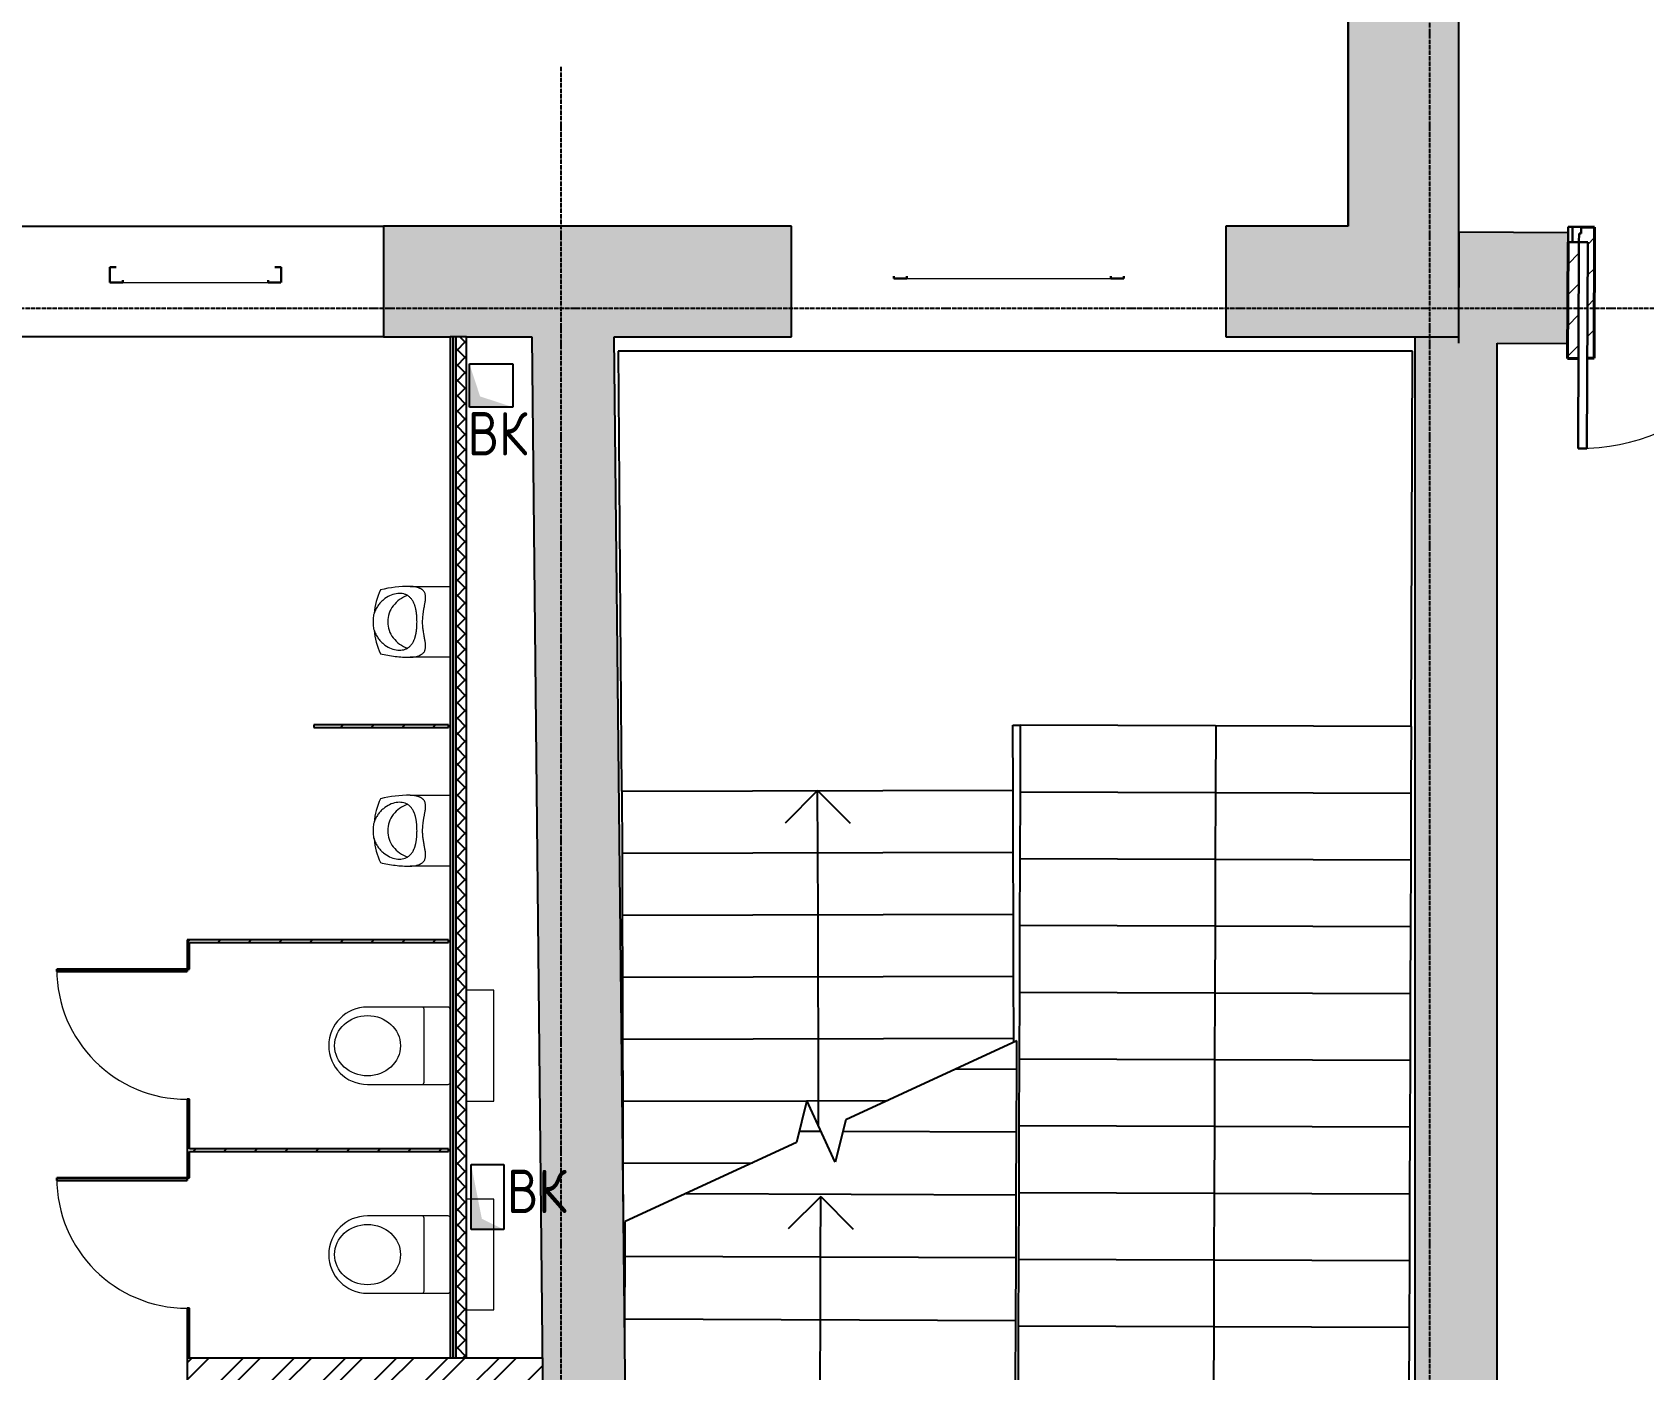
# Model space of a CAD drawing. Header units: millimetres. Extents: x -99936 to 523262, y -63190 to 327013.
# Drawn here: x 255951 to 263372, y 15818 to 21977 of the extents above; entities that cross this region are included whole.
import ezdxf

# ---------------------------------------------------------------- set-up
doc = ezdxf.new("R2010")
doc.units = ezdxf.units.MM
for name, pattern in [('ADSK_Линия сетки', [25, 20, -2.5, 0, -2.5]), ('ADSK_Сверху', [4.5, 3, -1.5]), ('ADSK_Снесено', [4.5, 3, -1.5])]:
    doc.linetypes.add(name, pattern=pattern)
for name, color, linetype, lineweight, true_color in [('_ Окна', 5, 'Continuous', 30, 0x0000ff), ('Линии', 7, 'Continuous', 9, 0x00a600), ('Обобщенные модели', 5, 'Continuous', 18, 0x0000ff), ('Стены внутренние', 5, 'Continuous', 18, 0x0000ff), ('Стены наружные', 1, 'ADSK_Снесено', 18, 0xff0000)]:
    doc.layers.add(name, color=color, linetype=linetype, lineweight=lineweight, true_color=true_color)
for name, color, linetype, lineweight in [('Аннотация', 7, 'Continuous', 9), ('Двери', 251, 'Continuous', 18), ('Лестницы', 7, 'Continuous', 18), ('Окна', 251, 'Continuous', 18), ('Сантехника', 251, 'Continuous', 18), ('Стены', 7, 'Continuous', 18), ('Стены разрез', 7, 'Continuous', 40), ('Стрелки вверх', 7, 'Continuous', 18), ('Узлы', 7, 'Continuous', 18)]:
    doc.layers.add(name, color=color, linetype=linetype, lineweight=lineweight)
doc.styles.add('GOST Common_1', font='GOST Common_0.ttf', dxfattribs={"width": 0.9, "height": 200})
pattern_1 = [(45, (215977.25, 150), (-117.8655, 117.8655), []), (45, (216055.83, 150), (-117.8655, 117.8655), [])]
pattern_2 = [(45, (215977.25, 150), (-70.71068, 70.71068), [])]

# ---------------------------------------------------------------- blocks, each defined once
blk = doc.blocks.new('Витраж-тент со смещением вовне - 60мм 30 сдвиг-2061572-03 План 3-го этажа')
at = {"layer": '_ Окна', "color": 161, "linetype": 'ADSK_Сверху', "true_color": 0xaaaaff}
for p, q in [((-395, 25), (-395, -45)), ((-395, 25), (-365, 25)), ((-395, -45), (-395, 25)), ((395, 25), (365, 25)), ((395, -45), (395, 25)), ((395, -45), (395, 25)), ((-335, -45), (-395, -45)), ((-335, -35), (-335, -45)), ((335, -35), (335, -45)), ((335, -45), (395, -45))]:
    blk.add_line(p, q, dxfattribs=at)
at = {"layer": 'Окна', "color": 161, "linetype": 'ADSK_Сверху', "true_color": 0xaaaaff}
blk.add_line((-335, -45), (335, -45), dxfattribs=at)
blk = doc.blocks.new('Витраж-тент со смещением вовне - 60мм 30 сдвиг верхнее без сетки-1467094-03 План 3-го этажа')
at = {"layer": '_ Окна'}
for p, q in [((-530, -35), (-530, -45)), ((-530, -45), (-530, -35)), ((-470, -45), (-530, -45)), ((-470, -35), (-470, -45)), ((470, -35), (470, -45)), ((470, -45), (530, -45)), ((530, -45), (530, -35)), ((530, -45), (530, -35))]:
    blk.add_line(p, q, dxfattribs=at)
at = {"layer": 'Окна'}
blk.add_line((-470, -45), (470, -45), dxfattribs=at)
blk = doc.blocks.new('Новые проёмы 3 этаж - Новые проёмы 3 этаж-1676495-03 План 3-го этажа')
at = {"layer": 'Стены'}
h = blk.add_hatch(dxfattribs=at)
h.set_pattern_fill('FP_4', color=256, style=0, pattern_type=2)
h.set_pattern_definition([(45, (0, 0), (-70.71068, 70.71068), [])])
h.paths.add_polyline_path([(47096.3, 20860.3), (47136.3, 20860.1), (47133.8, 20325.4), (47166, 20325.7), (47167.5, 20929.5), (47106.6, 20929.7), (47106.4, 20900.2), (47096.4, 20900.2), (47096.3, 20860.4)])
h.paths.add_polyline_path([(47043.8, 20324.8), (47093.8, 20325.1), (47096.3, 20860.3), (47046.3, 20860.5), (47044.1, 20393.5)])
at = {"layer": 'Стены разрез'}
for p, q in [((47167.5, 20929.5), (47106.4, 20929.7)), ((47166, 20325.7), (47167.5, 20929.5)), ((47046.3, 20860.5), (47043.8, 20324.8)), ((47043.8, 20324.8), (47093.8, 20325.1)), ((47133.8, 20325.4), (47166, 20325.7))]:
    blk.add_line(p, q, dxfattribs=at)
blk = doc.blocks.new('AC_Дверь_Двупольная - Д-31 2000х2200h-2039733-03 План 3-го этажа')
at = {"layer": 'Двери', "lineweight": 30}
for p, q in [((-950, 738), (-910, 738)), ((-950, -212), (-950, 738)), ((-910, 738), (-910, -212)), ((950, 738), (910, 738)), ((910, 738), (910, -212)), ((950, -212), (950, 738)), ((-1000, -212), (-980, -212)), ((-1000, -282), (-1000, -212)), ((-980, -212), (-950, -212)), ((-980, -282), (-980, -212)), ((-980, -212), (-980, -282)), ((-910, -212), (-950, -212)), ((-950, -212), (-950, -252)), ((910, -212), (950, -212)), ((980, -212), (950, -212)), ((950, -212), (950, -252)), ((980, -282), (980, -212)), ((1000, -212), (980, -212)), ((980, -212), (980, -282)), ((1000, -282), (1000, -212)), ((-980, -282), (-1000, -282)), ((-940, -282), (-980, -282)), ((-950, -252), (-940, -252)), ((-940, -252), (-940, -282)), ((950, -252), (940, -252)), ((940, -252), (940, -282)), ((940, -282), (980, -282)), ((980, -282), (1000, -282))]:
    blk.add_line(p, q, dxfattribs=at)
at = {"layer": 'Двери'}
for centre, start, end in [((-950, -212), 360, 90), ((950, -212), 90, 180)]:
    blk.add_arc(centre, 950, start, end, dxfattribs=at)
blk = doc.blocks.new('Дверь-Одинарная-Панель - 600 x 2150 мм с_у-1872435-03 План 3-го этажа')
at = {"layer": 'Двери', "lineweight": 30}
for p, q in [((300, 606), (288, 606)), ((288, 606), (288, 6)), ((300, 6), (300, 606)), ((288, 6), (300, 6))]:
    blk.add_line(p, q, dxfattribs=at)
at = {"layer": 'Двери'}
blk.add_arc((300, 6), 600, 90, 180, dxfattribs=at)
blk = doc.blocks.new('Туалет подвесной-Moderna R-Laufen - 000 White-V212-03 План 3-го этажа')
at = {"layer": 'Обобщенные модели'}
for p, q in [((-53, 419.3), (-53, 47.4)), ((303, 47.4), (303, 419.3)), ((-43.1, 157.8), (293.1, 157.8))]:
    blk.add_line(p, q, dxfattribs=at)
for centre, radius, start, end in [((125, 419.3), 178, 360, 180), ((-43.1, 167.7), 9.89, 180, 270), ((293.1, 167.7), 9.89, 270, 360), ((-43.1, 47.4), 9.89, 180, 270), ((293.1, 47.4), 9.89, 270, 360)]:
    blk.add_arc(centre, radius, start, end, dxfattribs=at)
blk.add_ellipse((125, 418.3), major_axis=(0, 151.6), ratio=0.916517, dxfattribs=at)
at = {"layer": 'Сантехника'}
for p, q in [((-130, -37.5), (-130, -162.5)), ((380, -162.5), (380, -37.5)), ((-130, -162.5), (380, -162.5))]:
    blk.add_line(p, q, dxfattribs=at)
blk = doc.blocks.new('Туалет подвесной-Moderna R-Laufen - 000 White-2284892-03 План 3-го этажа')
at = {"layer": 'Обобщенные модели'}
for p, q in [((-53, 419.3), (-53, 47.4)), ((303, 47.4), (303, 419.3)), ((-43.1, 157.8), (293.1, 157.8))]:
    blk.add_line(p, q, dxfattribs=at)
for centre, radius, start, end in [((125, 419.3), 178, 360, 180), ((-43.1, 167.7), 9.89, 180, 270), ((293.1, 167.7), 9.89, 270, 360), ((-43.1, 47.4), 9.89, 180, 270), ((293.1, 47.4), 9.89, 270, 360)]:
    blk.add_arc(centre, radius, start, end, dxfattribs=at)
blk.add_ellipse((125, 418.3), major_axis=(0, 151.6), ratio=0.916517, dxfattribs=at)
at = {"layer": 'Сантехника'}
for p, q in [((-130, -37.5), (-130, -162.5)), ((380, -162.5), (380, -37.5)), ((-130, -162.5), (380, -162.5))]:
    blk.add_line(p, q, dxfattribs=at)
blk = doc.blocks.new('Urinal_Commercial_14201 - UT104EV-1823124-03 План 3-го этажа')
at = {"layer": 'Сантехника'}
for p, q in [((41714.1, 18313), (41898.7, 18313)), ((41898.7, 17986.9), (41714.1, 17987))]:
    blk.add_line(p, q, dxfattribs=at)
for centre, radius, start, end in [((41898.7, 18150), 353.2, 155.41974, 173.79042), ((41751.6, 18133.9), 146.4, 110.0061, 141.9939), ((41731, 18150), 120.3, 141.9939, 180.0061), ((41898.7, 18150), 353.2, 186.20958, 204.57824), ((41731, 18149.9), 120.3, 179.9939, 218.0061), ((41751.6, 18166), 146.4, 218.0061, 249.9939)]:
    blk.add_arc(centre, radius, start, end, dxfattribs=at)
blk.add_ellipse((41809.9, 17228.7), major_axis=(-199.1, 1075.5), ratio=0.694076, start_param=6.146838, end_param=6.328057, dxfattribs=at)
for points, knots in [([(41745.6, 18150), (41745.5, 18153.7), (41745.5, 18159.2), (41745.2, 18166.3), (41745, 18171.5), (41744.6, 18176.7), (41744.1, 18181.8), (41743.6, 18186.9), (41743, 18191.7), (41742.3, 18196.5), (41741.6, 18201.1), (41740.7, 18205.6), (41739.8, 18210), (41738.8, 18214.2), (41737.7, 18218.3), (41736.5, 18222.3), (41734.8, 18227.4), (41733, 18232.3), (41730.9, 18236.9), (41728.8, 18241.4), (41725.9, 18246.7), (41722, 18252.5), (41717.7, 18257.9), (41713.1, 18262.7), (41708.1, 18267), (41700.9, 18272), (41691, 18276.8), (41678, 18280.2), (41664, 18281.2), (41644.5, 18279.3), (41619.4, 18271.3), (41595.2, 18256), (41577.4, 18239.3), (41565.4, 18224.6), (41555, 18207.6), (41549.8, 18194.9), (41547.6, 18188.2)], [-1, -1, -1, -1, -0.975, -0.9625, -0.95, -0.9375, -0.925, -0.9125, -0.9, -0.8875, -0.875, -0.8625, -0.85, -0.8375, -0.825, -0.8125, -0.8, -0.775, -0.7625, -0.75, -0.725, -0.7, -0.675, -0.65, -0.625, -0.6, -0.55, -0.5, -0.45, -0.4, -0.3, -0.2, -0.15, -0.1, -0.05, 0, 0, 0, 0]), ([(41771.2, 18150), (41771.4, 18158.3), (41772.1, 18170.9), (41773.7, 18185.2), (41774.8, 18193.3), (41775.7, 18199.3), (41776.6, 18205.2), (41777.7, 18211), (41778.8, 18216.7), (41779.8, 18222.3), (41780.8, 18227.9), (41781.8, 18233.3), (41782.6, 18237.7), (41783.2, 18241.2), (41783.5, 18243.8), (41783.9, 18246.3), (41784.3, 18249.7), (41784.8, 18253.8), (41785.1, 18257.8), (41785.2, 18260.9), (41785.2, 18264), (41785, 18267.7), (41784.4, 18273.4), (41782.8, 18280), (41779.5, 18287.1), (41775.7, 18292.1), (41772.2, 18295.7), (41769.2, 18298.1), (41766, 18300.3), (41762.7, 18302.3), (41759.3, 18304.1), (41755.6, 18305.7), (41751.8, 18307.1), (41747.9, 18308.4), (41744, 18309.4), (41738.5, 18310.7), (41728.7, 18312.3), (41720.1, 18312.9), (41714.1, 18313)], [-1, -1, -1, -1, -0.909091, -0.863636, -0.840909, -0.818182, -0.795455, -0.772727, -0.75, -0.727273, -0.704545, -0.681818, -0.659091, -0.647727, -0.636364, -0.625, -0.613636, -0.590909, -0.568182, -0.556818, -0.545455, -0.522727, -0.5, -0.454545, -0.409091, -0.363636, -0.340909, -0.318182, -0.295455, -0.272727, -0.25, -0.227273, -0.204545, -0.181818, -0.159091, -0.136364, -0.090909, 0, 0, 0, 0]), ([(41547.6, 18111.8), (41549.8, 18105.1), (41555, 18092.3), (41565.4, 18075.3), (41577.4, 18060.6), (41595.2, 18043.9), (41619.4, 18028.6), (41644.5, 18020.6), (41664, 18018.8), (41678, 18019.8), (41691, 18023.2), (41700.9, 18028), (41708.1, 18032.9), (41713.1, 18037.2), (41717.7, 18042.1), (41722, 18047.4), (41725.9, 18053.2), (41728.8, 18058.5), (41730.9, 18063), (41733, 18067.6), (41734.8, 18072.5), (41736.5, 18077.7), (41737.7, 18081.6), (41738.8, 18085.7), (41739.8, 18090), (41740.7, 18094.3), (41741.6, 18098.8), (41742.3, 18103.5), (41743, 18108.2), (41743.6, 18113.1), (41744.1, 18118.1), (41744.6, 18123.2), (41745, 18128.4), (41745.2, 18133.6), (41745.5, 18140.7), (41745.5, 18146.2), (41745.6, 18150)], [-1, -1, -1, -1, -0.95, -0.9, -0.85, -0.8, -0.7, -0.6, -0.55, -0.5, -0.45, -0.4, -0.375, -0.35, -0.325, -0.3, -0.275, -0.25, -0.2375, -0.225, -0.2, -0.1875, -0.175, -0.1625, -0.15, -0.1375, -0.125, -0.1125, -0.1, -0.0875, -0.075, -0.0625, -0.05, -0.0375, -0.025, 0, 0, 0, 0]), ([(41714.1, 17987), (41718.8, 17987), (41727.9, 17987.5), (41738.9, 17989.2), (41747.4, 17991.4), (41753.5, 17993.3), (41758.3, 17995.4), (41762, 17997.2), (41765.5, 17999.3), (41769.7, 18002.1), (41774.1, 18006.1), (41777.9, 18010.6), (41781, 18015.8), (41783.2, 18021.6), (41784.6, 18027.9), (41785.1, 18033.5), (41785.2, 18038.3), (41785.1, 18042), (41784.8, 18045.8), (41784.4, 18049.6), (41783.9, 18053.6), (41783.3, 18057.6), (41782.7, 18061.7), (41781.9, 18065.8), (41781.2, 18070.1), (41780.4, 18074.4), (41779.6, 18078.8), (41778.4, 18084.7), (41777.1, 18092.2), (41775.6, 18101.5), (41773.7, 18114.1), (41772, 18130.2), (41771.4, 18143.4), (41771.2, 18150)], [-1, -1, -1, -1, -0.928571, -0.857143, -0.821429, -0.785714, -0.75, -0.732143, -0.714286, -0.678571, -0.642857, -0.607143, -0.571429, -0.535714, -0.5, -0.464286, -0.446429, -0.428571, -0.410714, -0.392857, -0.375, -0.357143, -0.339286, -0.321429, -0.303571, -0.285714, -0.267857, -0.25, -0.214286, -0.178571, -0.142857, -0.071429, 0, 0, 0, 0])]:
    blk.add_open_spline(points, degree=3, knots=knots, dxfattribs=at)
for points in [[(41547.6, 18188.2), (41546.3, 18184.1), (41544.6, 18175.9), (41543.5, 18163), (41543.3, 18154.3), (41543.3, 18150)], [(41543.3, 18150), (41543.3, 18145.6), (41543.5, 18136.9), (41544.6, 18124.1), (41546.3, 18115.8), (41547.6, 18111.8)], [(41577.5, 18003.1), (41588.6, 18000.2), (41611, 17995.3), (41645, 17990.2), (41679.4, 17987.3), (41702.5, 17986.9), (41714.1, 17987)]]:
    blk.add_open_spline(points, degree=3, dxfattribs=at)

msp = doc.modelspace()

# ---------------------------------------------------------------- hatches: boundary and pattern name
at = {"layer": 'Стены внутренние', "lineweight": 25, "true_color": 0x636466}
h = msp.add_hatch(dxfattribs=at)
h.set_pattern_fill('FP_3', color=251, style=0, pattern_type=2)
h.set_pattern_definition([(45, (215977.254, 150), (-35.35534, 35.35534), []), (135, (215977.254, 150), (-35.35534, -35.35534), [])])
h.paths.add_polyline_path([(257900.919, 15872.962), (257950.919, 15872.962), (257950.919, 20574.059), (257900.919, 20574.059), (257900.919, 16170.774)])
for points in [[(258329.221, 13048.535), (258709.203, 13052.178), (258630.94, 20574.059), (258250.919, 20574.059), (258328.234, 13143.351)], [(262317.107, 13099.816), (262697.107, 13104.975), (262697.107, 20545.02), (262518.112, 20545.846), (262518.112, 20574.059), (262317.107, 20574.059), (262317.107, 15170.853)]]:
    msp.add_hatch(color=251, dxfattribs=at).paths.add_polyline_path(points)
h = msp.add_hatch(dxfattribs=at)
h.set_pattern_fill('FP_4', color=251, style=0, pattern_type=2)
h.set_pattern_definition(pattern_2)
h.paths.add_polyline_path([(257568.039, 18774.962), (257867.599, 18774.962), (257867.599, 18786.962), (257247.599, 18786.962), (257247.599, 18774.962)])
h = msp.add_hatch(dxfattribs=at)
h.set_pattern_fill('FP_4', color=251, style=0, pattern_type=2)
h.set_pattern_definition(pattern_2)
h.paths.add_polyline_path([(256675.919, 17784.962), (257867.599, 17784.962), (257867.599, 17796.962), (256663.919, 17796.962), (256663.919, 17784.962)])
h = msp.add_hatch(dxfattribs=at)
h.set_pattern_fill('FP_4', color=251, style=0, pattern_type=2)
h.set_pattern_definition(pattern_2)
h.paths.add_polyline_path([(256663.919, 15872.962), (256675.919, 15872.962), (256675.919, 16100.962), (256663.919, 16100.962)])
h.paths.add_polyline_path([(256675.919, 16700.962), (256675.919, 17062.962), (256663.919, 17062.962), (256663.919, 16700.962)])
h.paths.add_polyline_path([(256675.919, 17662.962), (256675.919, 17784.962), (256663.919, 17784.962), (256663.919, 17662.962)])
h = msp.add_hatch(dxfattribs=at)
h.set_pattern_fill('FP_4', color=251, style=0, pattern_type=2)
h.set_pattern_definition(pattern_2)
h.paths.add_polyline_path([(257322.204, 16822.962), (257867.599, 16822.962), (257867.599, 16834.962), (256675.919, 16834.962), (256675.919, 16822.962), (257207.272, 16822.962)])
h = msp.add_hatch(dxfattribs=at)
h.set_pattern_fill('FP_2', color=251, style=0, pattern_type=2)
h.set_pattern_definition(pattern_1)
h.paths.add_polyline_path([(257346.802, 15752.962), (257922.599, 15752.962), (257922.599, 15872.962), (256663.919, 15872.962), (256663.919, 15752.962), (257332.603, 15752.962)])
h = msp.add_hatch(dxfattribs=at)
h.set_pattern_fill('FP_2', color=251, style=0, pattern_type=2)
h.set_pattern_definition(pattern_1)
h.paths.add_polyline_path([(258301.082, 15752.962), (258299.833, 15872.962), (257922.599, 15872.962), (257922.599, 15752.962), (258299.833, 15752.962)])
at = {"layer": 'Стены наружные', "linetype": 'Continuous', "lineweight": 25, "true_color": 0x636466}
h = msp.add_hatch(color=251, dxfattribs=at)
h.paths.add_polyline_path([(262306.614, 21084.059), (262520.466, 21084.059), (262520.466, 22215.523), (262010.466, 22215.523), (262010.466, 21084.059)])
h.paths.add_polyline_path([(262399.83, 23985.523), (262520.466, 23985.523), (262520.466, 26210.509), (262010.466, 26210.509), (262010.466, 23985.523)])
h.paths.add_polyline_path([(262010.466, 27980.509), (262520.466, 27980.509), (262520.466, 30265.575), (262010.466, 30265.575), (262010.466, 29083.808)])
h.paths.add_polyline_path([(262010.466, 32035.575), (262520.466, 32035.575), (262520.466, 34281.621), (262010.466, 34281.621), (262010.466, 33578.462)])
h.paths.add_polyline_path([(262371.152, 36051.621), (262520.466, 36051.621), (262520.466, 43399.207), (262010.466, 43399.207), (262010.466, 36051.621), (262369.83, 36051.621)])
h = msp.add_hatch(color=251, dxfattribs=at)
h.paths.add_polyline_path([(262520.466, 20574.059), (262520.466, 21084.059), (261447.828, 21084.059), (261447.828, 20574.059), (262518.112, 20574.059)])
h.paths.add_polyline_path([(258348.71, 20574.059), (259447.828, 20574.059), (259447.828, 21084.059), (257568.039, 21084.059), (257568.039, 20574.059), (258348.154, 20574.059)])
h.paths.add_polyline_path([(255838.039, 20574.059), (255838.039, 21084.059), (254719.159, 21084.059), (254719.159, 20574.059), (255595.006, 20574.059)])
h = msp.add_hatch(color=251, dxfattribs=at)
h.paths.add_polyline_path([(265211.34, 20533.412), (265213.695, 21043.406), (265023.686, 21044.283), (265021.331, 20534.289)])
h.paths.add_polyline_path([(263021.352, 20543.523), (263023.509, 21053.518), (262520.466, 21055.841), (262520.466, 20574.059), (262518.242, 20574.059), (262518.112, 20545.846), (262697.107, 20545.02)])
at = {"layer": 'Узлы', "lineweight": 25, "true_color": 0x636466}
for points in [[(257963.828, 20250.51), (258163.828, 20250.51), (258013.326, 20300.007), (257963.828, 20450.51), (257963.828, 20300.007)], [(258021.366, 16463.354), (258121.868, 16463.354), (258021.366, 16512.851), (257971.868, 16763.354), (257971.868, 16463.354)]]:
    msp.add_hatch(color=251, dxfattribs=at).paths.add_polyline_path(points)

# ---------------------------------------------------------------- linework, layer by layer
at = {"linetype": 'ADSK_Линия сетки', "lineweight": 25}
for p, q in [((262387.165, -2825.794), (262387.165, 44684.787)), ((258387.165, -2825.794), (258387.165, 21818.801)), ((204891.03, 20706.788), (273118.973, 20706.788))]:
    msp.add_line(p, q, dxfattribs=at)
at = {"color": 251, "lineweight": 25, "true_color": 0x636466}
msp.add_lwpolyline([(262010.466, 21084.059), (262010.466, 43909.207), (272009.872, 43909.207), (272191.204, 8682.302), (265910.655, 8682.302), (265910.655, 300.232), (258014.186, 300.232), (258014.186, 2256.788), (247213.228, 2336.478), (247313.65, 2335.737), (247313.65, -2582.567), (234949.898, -2582.567), (234949.898, 2336.478), (224250.252, 2336.478), (224250.252, 422.021), (216267.753, 456.788), (216267.753, 8679.252)], dxfattribs=at)
at = {"layer": 'Лестницы', "color": 251, "lineweight": 25, "true_color": 0x636466}
for p, q in [((258649.56, 20507.632), (258664.586, 18482.077)), ((262306.614, 20507.632), (258649.56, 20507.632)), ((262300.629, 18779.243), (262306.614, 20507.632)), ((260466.847, 18785.593), (260500.978, 18785.475)), ((260467.725, 18487.388), (260466.847, 18785.593)), ((260500.978, 18785.475), (260499.913, 18477.977)), ((262300.967, 18779.242), (260500.978, 18785.475)), ((262300.967, 18779.242), (260500.978, 18785.475)), ((262300.967, 18779.242), (262299.902, 18471.744)), ((258664.586, 18482.077), (258667.733, 18482.086)), ((258667.733, 18482.086), (260467.725, 18487.388)), ((258667.733, 18482.086), (260467.725, 18487.388)), ((258668.574, 18196.487), (258667.733, 18482.086)), ((260468.567, 18201.79), (260467.725, 18487.388)), ((260499.913, 18477.977), (260498.848, 18170.479)), ((262299.902, 18471.744), (260499.913, 18477.977)), ((262299.902, 18471.744), (260499.913, 18477.977)), ((262299.902, 18471.744), (262298.838, 18164.246)), ((258668.574, 18196.487), (260468.567, 18201.79)), ((258668.574, 18196.487), (260468.567, 18201.79)), ((258669.416, 17910.888), (258668.574, 18196.487)), ((260469.408, 17916.191), (260468.567, 18201.79)), ((260498.848, 18170.479), (260497.784, 17862.98)), ((262298.838, 18164.246), (260498.848, 18170.479)), ((262298.838, 18164.246), (260498.848, 18170.479)), ((262298.838, 18164.246), (262297.773, 17856.747)), ((258669.416, 17910.888), (260469.408, 17916.191)), ((258669.416, 17910.888), (260469.408, 17916.191)), ((258670.257, 17625.29), (258669.416, 17910.888)), ((260470.249, 17630.592), (260469.408, 17916.191)), ((260497.784, 17862.98), (260496.719, 17555.482)), ((262297.773, 17856.747), (260497.784, 17862.98)), ((262297.773, 17856.747), (260497.784, 17862.98)), ((262297.773, 17856.747), (262296.708, 17549.249)), ((258670.257, 17625.29), (260470.249, 17630.592)), ((258670.257, 17625.29), (260470.249, 17630.592)), ((258671.098, 17339.691), (258670.257, 17625.29)), ((260471.091, 17344.993), (260470.249, 17630.592)), ((260496.719, 17555.482), (260495.654, 17247.984)), ((262296.708, 17549.249), (260496.719, 17555.482)), ((262296.708, 17549.249), (260496.719, 17555.482)), ((262296.708, 17549.249), (262295.643, 17241.751)), ((258671.098, 17339.691), (260471.091, 17344.993)), ((258671.098, 17339.691), (260471.091, 17344.993)), ((258671.94, 17054.092), (258671.098, 17339.691)), ((260484.853, 17332.688), (259696.875, 16968.565)), ((260471.145, 17326.354), (260471.091, 17344.993)), ((260484.401, 17202.312), (260484.853, 17332.688)), ((260495.654, 17247.984), (260494.589, 16940.486)), ((262295.643, 17241.751), (260495.654, 17247.984)), ((262295.643, 17241.751), (260495.654, 17247.984)), ((262295.643, 17241.751), (262294.578, 16934.253)), ((260204.809, 17203.28), (260484.401, 17202.312)), ((260204.809, 17203.28), (260484.401, 17202.312)), ((260483.399, 16913.014), (260484.401, 17202.312)), ((258671.94, 17054.092), (259517.52, 17056.583)), ((258671.94, 17054.092), (259517.52, 17056.583)), ((258672.781, 16768.493), (258671.94, 17054.092)), ((259517.861, 17057.969), (259469.934, 16863.695)), ((259648.948, 16774.292), (259517.861, 17057.969)), ((259518.5, 17056.586), (259889.723, 17057.68)), ((259518.5, 17056.586), (259889.723, 17057.68)), ((259696.875, 16968.565), (259648.948, 16774.292)), ((260494.589, 16940.486), (260493.524, 16632.988)), ((262294.578, 16934.253), (260494.589, 16940.486)), ((262294.578, 16934.253), (260494.589, 16940.486)), ((262294.578, 16934.253), (262293.513, 16626.755)), ((259469.934, 16863.695), (258681.957, 16499.572)), ((259482.955, 16916.478), (259583.405, 16916.13)), ((259482.955, 16916.478), (259583.405, 16916.13)), ((259683.854, 16915.782), (260483.399, 16913.014)), ((259683.854, 16915.782), (260483.399, 16913.014)), ((260482.397, 16623.715), (260483.399, 16913.014)), ((258672.781, 16768.493), (259267.706, 16770.246)), ((258672.781, 16768.493), (259267.706, 16770.246)), ((258673.622, 16482.895), (258672.781, 16768.493)), ((258962.001, 16628.98), (260482.397, 16623.715)), ((258962.001, 16628.98), (260482.397, 16623.715)), ((260481.396, 16334.417), (260482.397, 16623.715)), ((260493.524, 16632.988), (260492.459, 16325.49)), ((262293.513, 16626.755), (260493.524, 16632.988)), ((262293.513, 16626.755), (260493.524, 16632.988)), ((262293.513, 16626.755), (262292.449, 16319.257)), ((258673.622, 16482.895), (258681.899, 16482.919)), ((258673.622, 16482.895), (258681.899, 16482.919)), ((258673.668, 16467.507), (258673.622, 16482.895)), ((258681.406, 16340.65), (258681.957, 16499.572)), ((258680.405, 16051.352), (258681.406, 16340.65)), ((258681.406, 16340.65), (260481.396, 16334.417)), ((258681.406, 16340.65), (260481.396, 16334.417)), ((260480.394, 16045.119), (260481.396, 16334.417)), ((260492.459, 16325.49), (260491.395, 16017.991)), ((262292.449, 16319.257), (260492.459, 16325.49)), ((262292.449, 16319.257), (260492.459, 16325.49)), ((262292.449, 16319.257), (262291.384, 16011.758)), ((258676.479, 16197.302), (258680.91, 16197.315)), ((258676.479, 16197.302), (258680.91, 16197.315)), ((258679.804, 15877.778), (258680.405, 16051.352)), ((258680.405, 16051.352), (260480.394, 16045.119)), ((258680.405, 16051.352), (260480.394, 16045.119)), ((260479.392, 15755.821), (260480.394, 16045.119)), ((260491.395, 16017.991), (260490.33, 15710.493)), ((262291.384, 16011.758), (260491.395, 16017.991)), ((262291.384, 16011.758), (260491.395, 16017.991)), ((262291.384, 16011.758), (262290.319, 15704.26))]:
    msp.add_line(p, q, dxfattribs=at)
at = {"layer": 'Линии', "color": 251, "lineweight": 25, "true_color": 0x636466}
for p, q in [((257963.828, 20450.51), (258163.828, 20450.51)), ((257963.828, 20250.51), (257963.828, 20450.51)), ((258163.828, 20450.51), (258163.828, 20250.51)), ((258163.828, 20250.51), (257963.828, 20250.51)), ((257971.868, 16763.354), (258121.868, 16763.354)), ((257971.868, 16463.354), (257971.868, 16763.354)), ((258121.868, 16763.354), (258121.868, 16463.354)), ((258121.868, 16463.354), (257971.868, 16463.354))]:
    msp.add_line(p, q, dxfattribs=at)
at = {"layer": 'Стены внутренние', "color": 251, "lineweight": 25, "true_color": 0x636466}
for p, q in [((257875.919, 20574.059), (257875.919, 15872.962)), ((257899.919, 20574.059), (257875.919, 20574.059)), ((257950.919, 20574.059), (257900.919, 20574.059)), ((257950.919, 15872.962), (257950.919, 20574.059)), ((258250.919, 20574.059), (258329.221, 13048.535)), ((258709.203, 13052.178), (258630.94, 20574.059)), ((262317.107, 20574.059), (262317.107, 13099.816)), ((262697.107, 13104.975), (262697.107, 20545.02)), ((257867.599, 18786.962), (257247.599, 18786.962)), ((257247.599, 18786.962), (257247.599, 18774.962)), ((257247.599, 18774.962), (257867.599, 18774.962)), ((257867.599, 18774.962), (257867.599, 18786.962)), ((257867.599, 17796.962), (256663.919, 17796.962)), ((256663.919, 17796.962), (256663.919, 17662.962)), ((256675.919, 17784.962), (257867.599, 17784.962)), ((256675.919, 17662.962), (256675.919, 17784.962)), ((257867.599, 17784.962), (257867.599, 17796.962)), ((256663.919, 17662.962), (256675.919, 17662.962)), ((256663.919, 17062.962), (256663.919, 16700.962)), ((256675.919, 17062.962), (256663.919, 17062.962)), ((256675.919, 16834.962), (256675.919, 17062.962)), ((257867.599, 16834.962), (256675.919, 16834.962)), ((256675.919, 16700.962), (256675.919, 16822.962)), ((256675.919, 16822.962), (257867.599, 16822.962)), ((257867.599, 16822.962), (257867.599, 16834.962)), ((256663.919, 16700.962), (256675.919, 16700.962)), ((256663.919, 16100.962), (256663.919, 15752.962)), ((256675.919, 16100.962), (256663.919, 16100.962)), ((256675.919, 15872.962), (256675.919, 16100.962)), ((256663.919, 15872.962), (258299.833, 15872.962))]:
    msp.add_line(p, q, dxfattribs=at)
at = {"layer": 'Стены наружные', "color": 251, "linetype": 'Continuous', "lineweight": 25, "true_color": 0x636466}
for p, q in [((262010.466, 22215.523), (262010.466, 21084.059)), ((262520.466, 20574.059), (262520.466, 22215.523)), ((255838.039, 21084.059), (257568.039, 21084.059)), ((259447.828, 21084.059), (257568.039, 21084.059)), ((257568.039, 21084.059), (257568.039, 20574.059)), ((259447.828, 20574.059), (259447.828, 21084.059)), ((262010.466, 21084.059), (261447.828, 21084.059)), ((261447.828, 21084.059), (261447.828, 20574.059)), ((262520.466, 21055.841), (262518.112, 20545.846)), ((263023.707, 21053.518), (262520.466, 21055.841)), ((263021.352, 20543.523), (263023.509, 21010.518)), ((257568.039, 20574.059), (255838.039, 20574.059)), ((257568.039, 20574.059), (257875.919, 20574.059)), ((257950.919, 20574.059), (258250.919, 20574.059)), ((258630.94, 20574.059), (259447.828, 20574.059)), ((261447.828, 20574.059), (262520.466, 20574.059)), ((262697.107, 20545.02), (263021.352, 20543.523))]:
    msp.add_line(p, q, dxfattribs=at)
at = {"layer": 'Стены наружные', "color": 251, "lineweight": 25, "true_color": 0x636466}
for p, q in [((257887.919, 20574.059), (257887.919, 15872.962)), ((257900.919, 20574.059), (257899.919, 20574.059)), ((257899.919, 20574.059), (257899.919, 15872.962)), ((257900.919, 20574.059), (257900.919, 15872.962))]:
    msp.add_line(p, q, dxfattribs=at)
at = {"layer": 'Стрелки вверх', "color": 251, "lineweight": 25, "true_color": 0x636466}
for p, q in [((261400.973, 18782.358), (261399.908, 18474.86)), ((259567.729, 18484.737), (259418.172, 18334.296)), ((259568.57, 18199.138), (259567.729, 18484.737)), ((259567.729, 18484.737), (259718.17, 18335.18)), ((261399.908, 18474.86), (261398.843, 18167.362)), ((259569.412, 17913.54), (259568.57, 18199.138)), ((261398.843, 18167.362), (261397.778, 17859.864)), ((259570.253, 17627.941), (259569.412, 17913.54)), ((261397.778, 17859.864), (261396.713, 17552.366)), ((259571.094, 17342.342), (259570.253, 17627.941)), ((261396.713, 17552.366), (261395.649, 17244.868)), ((259571.936, 17056.743), (259571.094, 17342.342)), ((261395.649, 17244.868), (261394.584, 16937.369)), ((259572.279, 16940.206), (259571.936, 17056.743)), ((261394.584, 16937.369), (261393.519, 16629.871)), ((261393.519, 16629.871), (261392.454, 16322.373)), ((259582.366, 16616.132), (259431.847, 16466.652)), ((259581.401, 16337.534), (259582.366, 16616.132)), ((259582.366, 16616.132), (259731.845, 16465.613)), ((259580.399, 16048.235), (259581.401, 16337.534)), ((261392.454, 16322.373), (261391.389, 16014.875)), ((259579.398, 15758.937), (259580.399, 16048.235)), ((261391.389, 16014.875), (261390.324, 15707.377))]:
    msp.add_line(p, q, dxfattribs=at)

# ---------------------------------------------------------------- block references
at = {"layer": '_ Окна', "color": 251, "linetype": 'ADSK_Сверху', "lineweight": 25, "true_color": 0x636466}
msp.add_blockref('Витраж-тент со смещением вовне - 60мм 30 сдвиг-2061572-03 План 3-го этажа', (256703.039, 20869.889), dxfattribs=at)
at = {"layer": '_ Окна', "color": 251, "lineweight": 25, "true_color": 0x636466}
msp.add_blockref('Витраж-тент со смещением вовне - 60мм 30 сдвиг верхнее без сетки-1467094-03 План 3-го этажа', (260447.828, 20888.632), dxfattribs=at)
at = {"layer": 'Двери', "color": 251, "lineweight": 25, "true_color": 0x636466}
for name, p, rotation in [('AC_Дверь_Двупольная - Д-31 2000х2200h-2039733-03 План 3-го этажа', (264022.519, 20793.903), 179.7354599844082), ('Дверь-Одинарная-Панель - 600 x 2150 мм с_у-1872435-03 План 3-го этажа', (256669.919, 17362.962), 89.99999999999997), ('Дверь-Одинарная-Панель - 600 x 2150 мм с_у-1872435-03 План 3-го этажа', (256669.919, 16400.962), 89.99999999999997)]:
    msp.add_blockref(name, p, dxfattribs=dict(at, rotation=rotation))
at = {"layer": 'Сантехника', "color": 251, "lineweight": 25, "true_color": 0x636466}
for p in [(215977.254, 1112), (215977.254, 150)]:
    msp.add_blockref('Urinal_Commercial_14201 - UT104EV-1823124-03 План 3-го этажа', p, dxfattribs=at)
at = {"layer": 'Сантехника', "color": 251, "lineweight": 25, "true_color": 0x636466, "rotation": 89.9999999999999}
for name, p in [('Туалет подвесной-Moderna R-Laufen - 000 White-2284892-03 План 3-го этажа', (257913.419, 17184.962)), ('Туалет подвесной-Moderna R-Laufen - 000 White-V212-03 План 3-го этажа', (257913.419, 16222.962))]:
    msp.add_blockref(name, p, dxfattribs=at)
at = {"layer": 'Стены', "color": 251, "lineweight": 25, "true_color": 0x636466}
msp.add_blockref('Новые проёмы 3 этаж - Новые проёмы 3 этаж-1676495-03 План 3-го этажа', (215977.254, 150), dxfattribs=at)

# ---------------------------------------------------------------- texts
at = {"layer": 'Аннотация', "color": 251, "lineweight": 25, "true_color": 0x636466, "char_height": 200, "width": 360.75937, "attachment_point": 1, "style": 'GOST Common_1'}
for insert in [(257955.889, 20228.53), (258136.803, 16739.451)]:
    msp.add_mtext('ВК', dxfattribs=dict(at, insert=insert))

doc.saveas('drawing.dxf')
